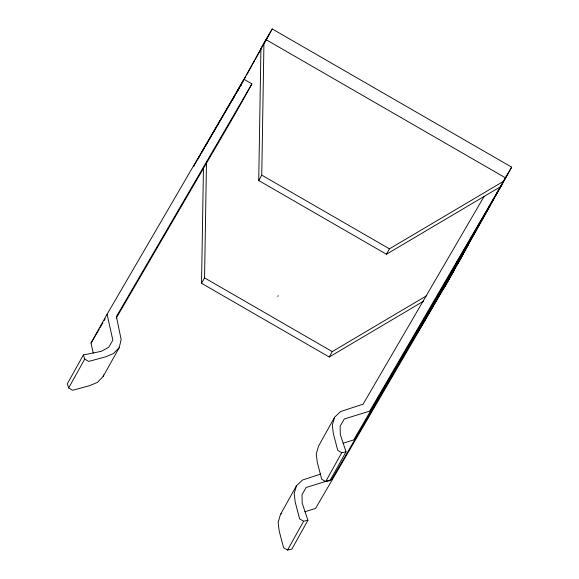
<?xml version="1.0" encoding="UTF-8"?>
<svg xmlns="http://www.w3.org/2000/svg" width="579" height="579" viewBox="0 0 579 579"><rect width="100%" height="100%" fill="white"/><g stroke="black" fill="none" stroke-linecap="round" stroke-linejoin="round"><path stroke-width="0.87" d="M423.799 301.029L329.241 357.004L201.543 283.297L203.453 168.525M201.543 283.297L204.553 277.884L206.479 162.214M500.372 186.807L386.439 254.246L258.733 180.539L260.934 48.6L269.228 34.356M258.733 180.539L261.744 175.133L263.944 43.193L272.239 28.95L511.677 167.157L443.174 289.565M116.278 318.066L235.87 112.746L251.923 83.897L243.94 79.294L107.079 314.274L112.847 340.155L108.7 347.27L101.26 351.344L83.383 354.956L67.323 383.805L68.662 387.952L72.65 390.26L89.448 385.715L97.366 382.422L103.156 376.48L103.547 374.866M103.156 376.48L119.209 347.632L121.156 339.562L116.415 316.547L251.923 83.897M320.701 474.071L302.556 480.013L296.484 485.701L280.431 514.55L278.123 522.497L279.187 530.979L283.572 547.748L287.56 550.05L291.845 549.138L307.898 520.297L302.173 503.057L302.021 494.604L306.168 487.482L331.593 479.615L468.462 244.627M296.484 485.701L294.175 493.655L295.239 502.138L299.625 518.9L303.62 521.209L307.898 520.297M484.095 196.44L363.105 404.171L340.684 411.51L334.619 417.198L332.31 425.152L333.366 433.628L337.76 450.397L341.748 452.698L346.032 451.794L340.3 434.554L340.148 426.101L344.295 418.979L369.728 411.112L508.666 172.564M93.262 353.147L91.019 343.123L107.079 314.274M68.662 387.952L84.715 359.11L83.383 354.956M194.24 165.283L193.437 166.723L196.592 161.309M232.715 99.458L234.908 95.513L232.208 100.16M237.354 91.12L266.014 39.633L505.453 177.84L495.421 195.861M243.137 81.226L245.749 76.544M246.618 74.98L254.442 60.918M255.31 59.355L261.404 48.419M262.273 46.856L263.141 45.292M264.01 43.736L272.239 28.95M329.241 357.004L332.252 351.598L426.81 295.623M386.439 254.246L389.443 248.84L503.375 181.401L511.677 167.157M334.619 417.198L318.566 446.04L316.25 453.994L317.314 462.476L321.7 479.238L325.695 481.547L329.972 480.635L346.032 451.794M287.56 550.05L303.62 521.209M325.695 481.547L341.748 452.698M458.09 259.949L456.086 263.554L501.638 185.186M445.251 286.004L455.282 267.976M457.287 264.371L493.409 199.473M196.795 160.796L199.95 155.382M200.855 153.833L204.011 148.412M204.908 146.863L208.064 141.45M208.968 139.901L212.124 134.48M213.021 132.931L216.184 127.518M217.082 125.969L220.237 120.548M221.142 118.999L224.297 113.585M225.195 112.037L236.92 91.909M237.361 91.149L242.695 81.994M197.497 159.761L200.652 154.34M201.55 152.791L204.705 147.377M205.61 145.828L211.017 136.535M211.921 134.994L215.077 129.573M215.974 128.024L219.13 122.603M220.034 121.062L223.19 115.641M224.095 114.092L227.25 108.671M228.148 107.129L231.303 101.709M236.246 93.226L239.351 87.885M91.019 343.123L99.204 329.067M100.116 327.504L102.845 322.821M104.206 320.484L105.117 318.92M277.826 296.397L278.238 295.681M490.536 204.966L353.668 439.953L343.029 443.246M463.511 253.689L417.958 332.064L461.506 257.293M454.479 269.915L315.541 508.456L304.894 511.749M119.209 347.632L113.426 353.581L105.501 356.874L88.703 361.412L84.715 359.11M280.431 514.55L281.647 513.407M261.744 175.133L389.443 248.84M204.553 277.884L332.252 351.598M241.132 84.838L240.263 86.401L241.132 84.838"/></g></svg>
